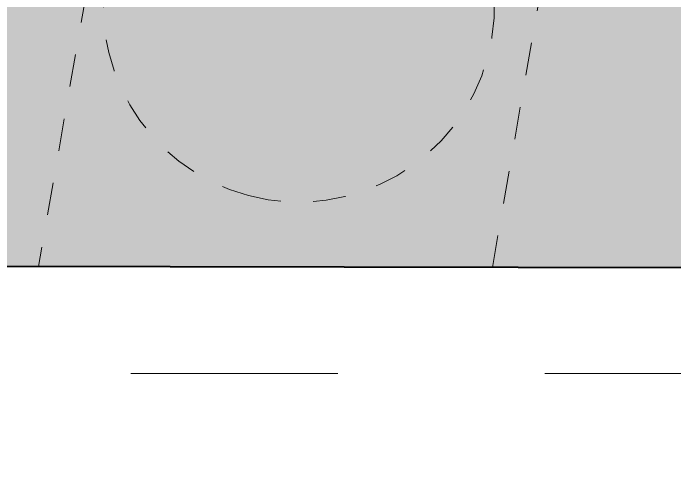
# Model space of a CAD drawing. Header units: metres. Extents: x -355 to -223, y 3 to 561.
# Drawn here: x -273.134 to -271.104, y 507.12 to 508.503 of the extents above; entities that cross this region are included whole.
import ezdxf

# ---------------------------------------------------------------- set-up
doc = ezdxf.new("R2010")
doc.units = ezdxf.units.M
doc.linetypes.add('JacobsDash', pattern=[0.0045, 0.003, -0.0015])
for name, color, linetype, lineweight in [('A-DETL', 7, 'Continuous', 13), ('A-DETL-GENF', 7, 'Continuous', 9), ('S-BEAM', 7, 'Continuous', 40), ('S-BEAM-HDLN', 7, 'JacobsDash', 15), ('S-FNDN-HDLN', 7, 'JacobsDash', 15)]:
    doc.layers.add(name, color=color, linetype=linetype, lineweight=lineweight)

msp = doc.modelspace()

# ---------------------------------------------------------------- hatches: boundary and pattern name
at = {"layer": 'A-DETL-GENF'}
h = msp.add_hatch(dxfattribs=at)
h.set_pattern_fill('FP_7', color=256, style=0, pattern_type=2)
h.set_pattern_definition([(0, (-512.804, -694.024), (0.635, 0.635), [0.635, -0.635])])
h.paths.add_polyline_path([(-246.7714, 504.6758), (-246.7658, 507.6758), (-275.6952, 507.7297), (-275.7078, 507.6577), (-276.1266, 507.7306), (-281.5305, 507.7407), (-281.5361, 504.7407), (-250.1263, 504.6821)])
at = {"layer": 'S-BEAM', "lineweight": 5, "true_color": 0xc0c0c0}
h = msp.add_hatch(color=9, dxfattribs=at)
h.paths.add_polyline_path([(-264.7789, 507.7094), (-264.7762, 509.1494), (-275.4444, 509.1694), (-275.6952, 507.7298), (-265.7582, 507.7113)])
h.paths.add_polyline_path([(-276.1266, 507.7306), (-276.2546, 507.7529), (-276.0076, 509.1704), (-281.528, 509.1807), (-281.5307, 507.7407), (-276.1794, 507.7307)])

# ---------------------------------------------------------------- linework, layer by layer
at = {"layer": 'A-DETL', "lineweight": 15}
msp.add_line((-246.7658, 507.6758), (-275.6952, 507.7298), dxfattribs=at)
at = {"layer": 'S-BEAM'}
msp.add_line((-264.7789, 507.7094), (-275.6952, 507.7298), dxfattribs=at)
at = {"layer": 'S-BEAM-HDLN'}
for p, q in [((-272.8059, 509.1644), (-273.0567, 507.7249)), ((-271.6642, 507.7223), (-271.4134, 509.1618))]:
    msp.add_line(p, q, dxfattribs=at)
at = {"layer": 'S-FNDN-HDLN'}
for start, end in [(75.1169, 255.1169), (255.1169, 75.1169)]:
    msp.add_arc((-272.258, 508.5232), 0.6, start, end, dxfattribs=at)

doc.saveas('drawing.dxf')
